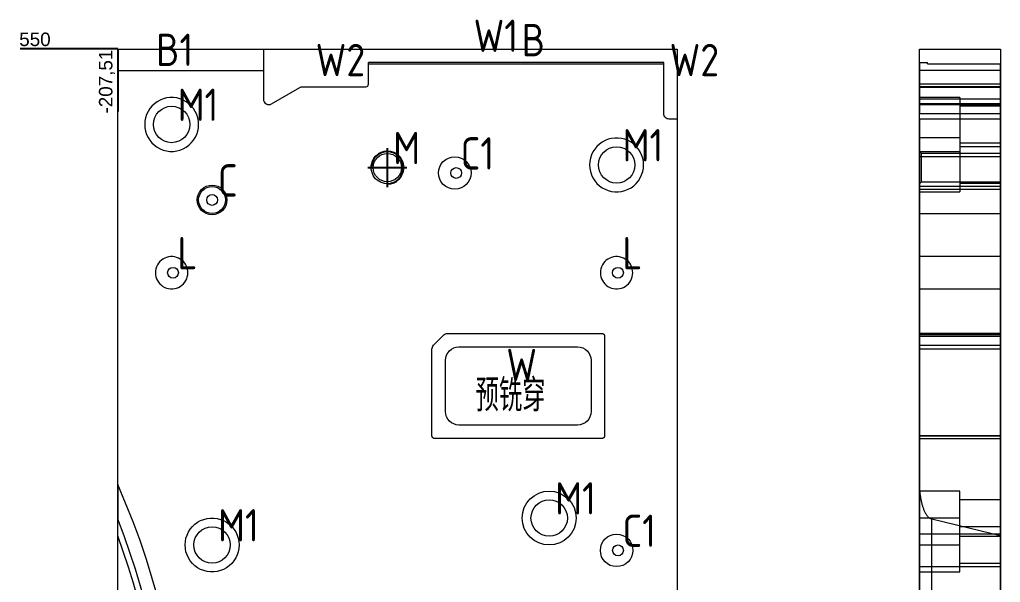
# Model space of a CAD drawing. Header units: millimetres. Extents: x 494 to 18201, y 224 to 11417.
# Drawn here: x 7559 to 7922.7, y 4469 to 4677.8 of the extents above; entities that cross this region are included whole.
import ezdxf
from ezdxf.lldxf.tags import DXFTag

# ---------------------------------------------------------------- set-up
doc = ezdxf.new("R2010")
doc.units = ezdxf.units.MM
for name, color, linetype in [('DIE', 7, 'Continuous'), ('DIE_W', 1, 'Continuous'), ('DIM', 7, 'Continuous')]:
    doc.layers.add(name, color=color, linetype=linetype)
doc.layers.add('dim_temp', color=161, linetype='Continuous', lineweight=9)
doc.styles.add('gbenor', font='gbenor.shx', dxfattribs={"bigfont": 'gbcbig.shx'})
doc.styles.get("Standard").update_dxf_attribs({"font": 'arial.ttf'})
tags = doc.linetypes.add('CENTER', pattern='A,22,[0,arial.ttf,S=0,R=0,X=0,Y=0],-8.5,8.5,-8.5', length=47.4).pattern_tags.tags
tags[16:17] = [DXFTag(74, 4), DXFTag(75, 0), DXFTag(340, '0'), DXFTag(46, 0.0), DXFTag(50, 0.0), DXFTag(44, 0.0), DXFTag(45, 0.0)]
tags[14:15] = [DXFTag(74, 4), DXFTag(75, 0), DXFTag(340, '0'), DXFTag(46, 0.0), DXFTag(50, 0.0), DXFTag(44, 0.0), DXFTag(45, 0.0)]
tags[12:13] = [DXFTag(74, 4), DXFTag(75, 0), DXFTag(340, '0'), DXFTag(46, 0.0), DXFTag(50, 0.0), DXFTag(44, 0.0), DXFTag(45, 0.0)]
tags = doc.linetypes.add('DASHED', pattern='A,12.86,[0,arial.ttf,S=0,R=0,X=0,Y=0],-12.86', length=25.72).pattern_tags.tags
tags[12:13] = [DXFTag(74, 4), DXFTag(75, 0), DXFTag(340, '0'), DXFTag(46, 0.0), DXFTag(50, 0.0), DXFTag(44, 0.0), DXFTag(45, 0.0)]
doc.dimstyles.new('通用', dxfattribs={"dimtxt": 5, "dimasz": 0.5, "dimexe": 1.5, "dimexo": 0, "dimgap": 1, "dimtad": 1, "dimtxsty": 'Standard', "dimblk": 'OPEN30', "dimcen": 1.5, "dimclrd": 252, "dimclre": 252, "dimclrt": 4, "dimadec": 1, "dimazin": 3, "dimtfac": 1, "dimtmove": 0, "dimatfit": 3, "dimldrblk": 'OPEN30', "dimarcsym": 0})

# ---------------------------------------------------------------- blocks, each defined once
blk = doc.blocks.new('*D18')
at = {"layer": 'Defpoints', "color": 0, "transparency": 16777216}
for p in [(7595.41, 4666.9), (7595.41, 4666.9), (7802.93, 4116.9)]:
    blk.add_point(p, dxfattribs=at)
at = {"layer": 'dim_temp', "color": 252, "lineweight": -2, "transparency": 16777216}
blk.add_line((7595.41, 4666.9), (7595.41, 4643.71), dxfattribs=at)
at = {"layer": 'dim_temp', "color": 4, "lineweight": -3, "transparency": 16777216, "insert": (7591.41, 4654.81), "char_height": 5, "attachment_point": 5, "rotation": 90}
blk.add_mtext('-207,51', dxfattribs=at)
blk = doc.blocks.new('_Open30')
at = {"color": 0, "linetype": 'ByBlock', "lineweight": -2}
for p, q in [((-1, 0.27), (0, 0)), ((0, 0), (-1, -0.27)), ((0, 0), (-1, 0))]:
    blk.add_line(p, q, dxfattribs=at)
blk = doc.blocks.new('*D19')
at = {"layer": 'Defpoints', "color": 0, "transparency": 16777216}
for p in [(7571.23, 4666.9), (7595.41, 4666.9), (7802.93, 4116.9)]:
    blk.add_point(p, dxfattribs=at)
at = {"layer": 'dim_temp', "color": 252, "lineweight": -2, "transparency": 16777216}
blk.add_line((7595.41, 4666.9), (7559.2, 4666.9), dxfattribs=at)
at = {"layer": 'dim_temp', "color": 4, "lineweight": -3, "transparency": 16777216, "insert": (7564.71, 4670.45), "char_height": 5, "attachment_point": 5}
blk.add_mtext('550', dxfattribs=at)

msp = doc.modelspace()

# ---------------------------------------------------------------- linework, layer by layer
at = {"layer": 'DIE', "color": 31, "linetype": 'DASHED', "lineweight": 13, "ltscale": 0.521388}
for p, q in [((7688.41329, 4661.39878), (7797.93144, 4661.39878)), ((7907.73759, 4648.89878), (7892.73759, 4648.89878)), ((7907.73759, 4648.89878), (7907.73759, 4638.89878)), ((7922.73764, 4645.64878), (7907.73759, 4645.64878)), ((7907.73759, 4638.89878), (7907.73759, 4633.89822)), ((7907.73759, 4633.89878), (7892.73759, 4633.89878)), ((7907.73759, 4633.89878), (7907.73759, 4623.89878)), ((7907.73759, 4632.14878), (7922.73764, 4632.14878)), ((7922.73764, 4630.64878), (7907.73759, 4630.64878)), ((7892.73759, 4628.89878), (7907.73759, 4628.89878)), ((7907.73759, 4623.89878), (7907.73759, 4613.89878)), ((7907.73759, 4617.14878), (7922.73764, 4617.14878)), ((7892.73759, 4613.89878), (7907.73759, 4613.89878)), ((7907.73759, 4502.89878), (7892.73764, 4502.89878)), ((7907.73759, 4492.89878), (7907.73759, 4502.89878)), ((7922.73764, 4499.64878), (7907.73759, 4499.64878)), ((7907.73759, 4492.89878), (7892.73759, 4492.89878)), ((7907.73759, 4482.89878), (7907.73759, 4492.89878)), ((7922.73764, 4489.64878), (7907.73759, 4489.64878)), ((7907.73759, 4486.14878), (7922.73764, 4486.14878)), ((7892.73764, 4482.89878), (7907.73759, 4482.89878)), ((7907.73759, 4472.89878), (7907.73759, 4482.89878)), ((7907.73759, 4476.14878), (7922.73764, 4476.14878)), ((7892.73759, 4472.89878), (7907.73759, 4472.89878))]:
    msp.add_line(p, q, dxfattribs=at)
at = {"layer": 'DIE', "color": 11, "linetype": 'Continuous', "lineweight": 13}
for p, q in [((7595.41329, 4505.31522), (7595.41329, 4658.89878)), ((7802.83777, 4640.89878), (7802.92775, 4140.89878)), ((7892.73764, 4640.89878), (7892.73764, 4140.89878)), ((7922.73764, 4140.89878), (7922.73764, 4640.89878))]:
    msp.add_line(p, q, dxfattribs=at)
at = {"layer": 'DIE', "color": 31, "linetype": 'Continuous', "lineweight": 13}
msp.add_line((7595.41329, 4658.89878), (7649.41329, 4658.89878), dxfattribs=at)
at = {"layer": 'DIE', "color": 155, "linetype": 'DASHED', "lineweight": 13, "ltscale": 0.521388}
for p, q in [((7922.73764, 4653.89878), (7892.73764, 4653.89878)), ((7922.73764, 4652.63083), (7892.73764, 4652.63083)), ((7922.73764, 4648.27998), (7892.73764, 4648.27998)), ((7922.73764, 4646.54793), (7892.73764, 4646.54793)), ((7892.73762, 4560.39878), (7922.73759, 4560.39878)), ((7922.73764, 4560.813), (7892.73764, 4560.813)), ((7892.73764, 4556.98457), (7922.73764, 4556.98457)), ((7922.73764, 4555.57036), (7892.73764, 4555.57036)), ((7892.73762, 4523.39878), (7922.73762, 4523.39878)), ((7922.73759, 4523.39878), (7892.73762, 4523.39878)), ((7897.30187, 4289.34362), (7897.30187, 4492.45395))]:
    msp.add_line(p, q, dxfattribs=at)
at = {"layer": 'DIE', "color": 155, "linetype": 'Continuous', "lineweight": 13}
msp.add_line((7922.73764, 4642.89914), (7892.73764, 4642.89914), dxfattribs=at)
at = {"layer": 'DIE', "color": 5, "linetype": 'DASHED', "lineweight": 13, "ltscale": 0.521388}
for p, q in [((7893.48459, 4628.15178), (7892.73759, 4628.89878)), ((7922.73764, 4628.15178), (7893.48459, 4628.15178)), ((7893.48459, 4622.89878), (7893.48459, 4628.15178)), ((7893.48459, 4617.64578), (7893.48459, 4622.89878)), ((7892.73759, 4616.89878), (7893.48459, 4617.64578)), ((7893.48459, 4617.64578), (7922.73764, 4617.64578))]:
    msp.add_line(p, q, dxfattribs=at)
at = {"layer": 'DIE', "color": 31, "linetype": 'Continuous', "lineweight": 13}
for points in [[(7625.41329, 4638.89878), (7625.33444, 4640.15212), (7625.09912, 4641.38568), (7624.71105, 4642.58003), (7624.17636, 4643.71632), (7623.50346, 4644.77663), (7622.70298, 4645.74425), (7621.78753, 4646.60392), (7620.77156, 4647.34206), (7619.67108, 4647.94705), (7618.50346, 4648.40935), (7617.2871, 4648.72166), (7616.04119, 4648.87905), (7614.78538, 4648.87905), (7613.53948, 4648.72166), (7612.32312, 4648.40935), (7611.1555, 4647.94705), (7610.05502, 4647.34206), (7609.03905, 4646.60392), (7608.1236, 4645.74425), (7607.32312, 4644.77663), (7606.65022, 4643.71632), (7606.11553, 4642.58003), (7605.72746, 4641.38568), (7605.49214, 4640.15212), (7605.41329, 4638.89878), (7605.49214, 4637.64545), (7605.72746, 4636.41189), (7606.11553, 4635.21754), (7606.65022, 4634.08125), (7607.32312, 4633.02093), (7608.12361, 4632.05331), (7609.03905, 4631.19365), (7610.05502, 4630.45551), (7611.1555, 4629.85052), (7612.32312, 4629.38822), (7613.53948, 4629.07591), (7614.78538, 4628.91852), (7616.04119, 4628.91852), (7617.2871, 4629.07591), (7618.50346, 4629.38822), (7619.67108, 4629.85052), (7620.77156, 4630.45551), (7621.78753, 4631.19365), (7622.70298, 4632.05331), (7623.50346, 4633.02093), (7624.17636, 4634.08125), (7624.71105, 4635.21754), (7625.09912, 4636.41189), (7625.33444, 4637.64545), (7625.41329, 4638.89878)], [(7790.41329, 4623.89878), (7790.33444, 4625.15212), (7790.09912, 4626.38568), (7789.71105, 4627.58003), (7789.17636, 4628.71632), (7788.50346, 4629.77663), (7787.70298, 4630.74425), (7786.78753, 4631.60392), (7785.77156, 4632.34206), (7784.67108, 4632.94705), (7783.50346, 4633.40935), (7782.2871, 4633.72166), (7781.04119, 4633.87905), (7779.78538, 4633.87905), (7778.53948, 4633.72166), (7777.32312, 4633.40935), (7776.1555, 4632.94705), (7775.05502, 4632.34206), (7774.03905, 4631.60392), (7773.1236, 4630.74425), (7772.32312, 4629.77663), (7771.65022, 4628.71632), (7771.11553, 4627.58003), (7770.72746, 4626.38568), (7770.49214, 4625.15212), (7770.41329, 4623.89878), (7770.49214, 4622.64545), (7770.72746, 4621.41189), (7771.11553, 4620.21754), (7771.65022, 4619.08125), (7772.32312, 4618.02093), (7773.12361, 4617.05331), (7774.03905, 4616.19365), (7775.05502, 4615.45551), (7776.1555, 4614.85052), (7777.32312, 4614.38822), (7778.53948, 4614.07591), (7779.78538, 4613.91852), (7781.04119, 4613.91852), (7782.2871, 4614.07591), (7783.50346, 4614.38822), (7784.67108, 4614.85052), (7785.77156, 4615.45551), (7786.78753, 4616.19365), (7787.70298, 4617.05331), (7788.50346, 4618.02093), (7789.17636, 4619.08125), (7789.71105, 4620.21754), (7790.09912, 4621.41189), (7790.33444, 4622.64545), (7790.41329, 4623.89878)], [(7640.41329, 4482.89878), (7640.33452, 4481.64544), (7640.0992, 4480.41186), (7639.71106, 4479.21754), (7639.17645, 4478.08119), (7638.5035, 4477.0209), (7637.70299, 4476.0533), (7636.7876, 4475.19356), (7635.77157, 4474.45548), (7634.67111, 4473.85047), (7633.50349, 4473.38811), (7632.2871, 4473.07591), (7631.0412, 4472.91844), (7629.78538, 4472.91842), (7628.53948, 4473.07591), (7627.32309, 4473.38812), (7626.15546, 4473.85045), (7625.05501, 4474.45549), (7624.03898, 4475.19356), (7623.12357, 4476.05329), (7622.32309, 4477.02091), (7621.65012, 4478.08119), (7621.11551, 4479.21754), (7620.72739, 4480.41187), (7620.49204, 4481.64544), (7620.41329, 4482.89879), (7620.49205, 4484.15213), (7620.72738, 4485.38571), (7621.11552, 4486.58003), (7621.65013, 4487.71637), (7622.32308, 4488.77667), (7623.12358, 4489.74427), (7624.03898, 4490.60401), (7625.05501, 4491.34209), (7626.15547, 4491.9471), (7627.32309, 4492.40946), (7628.53948, 4492.72166), (7629.78538, 4492.87913), (7631.0412, 4492.87915), (7632.2871, 4492.72166), (7633.50349, 4492.40944), (7634.67112, 4491.94712), (7635.77156, 4491.34207), (7636.7876, 4490.604), (7637.70301, 4489.74428), (7638.50349, 4488.77666), (7639.17646, 4487.71637), (7639.71107, 4486.58003), (7640.09919, 4485.3857), (7640.33455, 4484.15213), (7640.41329, 4482.89878)]]:
    msp.add_lwpolyline(points, close=True, dxfattribs=at)
at = {"layer": 'DIE', "color": 5, "linetype": 'Continuous', "lineweight": 13}
msp.add_lwpolyline([(7701.41329, 4622.89878), (7701.366, 4622.14661), (7701.22478, 4621.40638), (7700.99186, 4620.6898), (7700.67107, 4620.00802), (7700.26728, 4619.37186), (7699.78695, 4618.79132), (7699.2377, 4618.27551), (7698.62807, 4617.83268), (7697.96778, 4617.4697), (7697.26721, 4617.19231), (7696.53737, 4617.00502), (7695.78984, 4616.91057), (7695.03635, 4616.91057), (7694.28881, 4617.0051), (7693.55899, 4617.19245), (7692.85843, 4617.46986), (7692.19818, 4617.8329), (7691.58857, 4618.27576), (7691.03935, 4618.7916), (7690.55908, 4619.37219), (7690.15531, 4620.00836), (7689.83457, 4620.69017), (7689.60172, 4621.40677), (7689.46052, 4622.14691), (7689.41329, 4622.89892), (7689.46057, 4623.65092), (7689.60177, 4624.39106), (7689.83467, 4625.10764), (7690.15545, 4625.78943), (7690.55922, 4626.4256), (7691.03954, 4627.00615), (7691.58878, 4627.52198), (7692.1984, 4627.96481), (7692.85868, 4628.32781), (7693.55924, 4628.60521), (7694.28908, 4628.79252), (7695.03661, 4628.88699), (7695.7901, 4628.887), (7696.53764, 4628.7925), (7697.26746, 4628.60516), (7697.96803, 4628.32777), (7698.62829, 4627.96473), (7699.23791, 4627.52189), (7699.78714, 4627.00606), (7700.26742, 4626.42549), (7700.6712, 4625.78932), (7700.99196, 4625.10752), (7701.22483, 4624.39092), (7701.36605, 4623.65079), (7701.41329, 4622.89878)], close=True, dxfattribs=at)
at = {"layer": 'DIE', "color": 80, "linetype": 'Continuous', "lineweight": 13, "ltscale": 0.33029}
msp.add_lwpolyline([(7716.9424, 4551.39878, -0.414213562), (7721.9424, 4556.39878), (7765.9424, 4556.39878, -0.414213562), (7770.9424, 4551.39878), (7770.9424, 4532.39878, -0.414213562), (7765.9424, 4527.39878), (7721.9424, 4527.39878, -0.414213562), (7716.9424, 4532.39878)], format="xyb", close=True, dxfattribs=at)
at = {"layer": 'DIE', "color": 31, "linetype": 'Continuous', "lineweight": 13}
for points in [[(7595.41329, 4505.31522), (7595.41329, 4505.02964), (7595.41329, 4504.74445), (7595.41329, 4504.45965), (7595.41329, 4504.17522), (7595.41329, 4503.89117), (7595.41329, 4503.6075), (7595.41329, 4503.32421), (7595.41329, 4503.04129), (7595.41329, 4502.75875), (7595.41329, 4502.47659), (7595.41329, 4502.19481), (7595.41329, 4501.91341), (7595.41329, 4501.6324), (7595.41329, 4501.35178), (7595.41329, 4501.07155), (7595.41329, 4500.79173), (7595.41329, 4500.51232), (7595.41329, 4500.23332), (7595.41329, 4499.95474), (7595.41329, 4499.6766), (7595.41329, 4499.3989), (7595.41329, 4499.12166), (7595.41329, 4498.84489), (7595.41329, 4498.56861), (7595.41329, 4498.29283), (7595.41329, 4498.01758), (7595.41329, 4497.74288), (7595.41329, 4497.46875), (7595.41329, 4497.19522), (7595.41329, 4496.92233), (7595.41329, 4496.65013), (7595.41329, 4496.37903), (7595.41329, 4496.11013), (7595.41329, 4495.84363), (7595.41329, 4495.57966), (7595.41329, 4495.31844), (7595.41329, 4495.06019), (7595.41329, 4494.80517), (7595.41329, 4494.5537), (7595.41329, 4494.30619), (7595.41329, 4494.06409), (7595.41329, 4493.82913), (7595.41329, 4493.60219), (7595.41329, 4493.38444), (7595.41329, 4493.17748), (7595.41329, 4492.98578), (7595.41329, 4492.81295), (7595.41329, 4492.66231), (7595.41329, 4492.54028), (7595.41329, 4492.45395)], [(7595.41329, 4486.23246), (7595.41329, 4486.36019), (7595.41329, 4486.48778), (7595.41329, 4486.61522), (7595.41329, 4486.74252), (7595.41329, 4486.86969), (7595.41329, 4486.99671), (7595.41329, 4487.12359), (7595.41329, 4487.25033), (7595.41329, 4487.37693), (7595.41329, 4487.5034), (7595.41329, 4487.62972), (7595.41329, 4487.75591), (7595.41329, 4487.88196), (7595.41329, 4488.00787), (7595.41329, 4488.13365), (7595.41329, 4488.25929), (7595.41329, 4488.3848), (7595.41329, 4488.51017), (7595.41329, 4488.63541), (7595.41329, 4488.76052), (7595.41329, 4488.88549), (7595.41329, 4489.01033), (7595.41329, 4489.13504), (7595.41329, 4489.25962), (7595.41329, 4489.38406), (7595.41329, 4489.50838), (7595.41329, 4489.63256), (7595.41329, 4489.75662), (7595.41329, 4489.88054), (7595.41329, 4490.00434), (7595.41329, 4490.12801), (7595.41329, 4490.25155), (7595.41329, 4490.37496), (7595.41329, 4490.49825), (7595.41329, 4490.62141), (7595.41329, 4490.74445), (7595.41329, 4490.86736), (7595.41329, 4490.99014), (7595.41329, 4491.1128), (7595.41329, 4491.23533), (7595.41329, 4491.35775), (7595.41329, 4491.48003), (7595.41329, 4491.6022), (7595.41329, 4491.72424), (7595.41329, 4491.84616), (7595.41329, 4491.96796), (7595.41329, 4492.08964), (7595.41329, 4492.21119), (7595.41329, 4492.33263), (7595.41329, 4492.45395)]]:
    msp.add_lwpolyline(points, dxfattribs=at)
at = {"layer": 'DIE', "color": 31, "linetype": 'DASHED', "lineweight": 13, "ltscale": 0.521388}
for points in [[(7892.73764, 4505.31522), (7892.73899, 4505.02964), (7892.743, 4504.74445), (7892.74968, 4504.45965), (7892.75899, 4504.17522), (7892.77095, 4503.89117), (7892.78551, 4503.6075), (7892.80269, 4503.32421), (7892.82247, 4503.04129), (7892.84487, 4502.75875), (7892.86991, 4502.47659), (7892.8976, 4502.19481), (7892.92795, 4501.91341), (7892.96097, 4501.6324), (7892.99671, 4501.35178), (7893.03519, 4501.07155), (7893.07645, 4500.79173), (7893.12054, 4500.51232), (7893.16752, 4500.23332), (7893.21744, 4499.95474), (7893.27037, 4499.6766), (7893.32639, 4499.3989), (7893.38558, 4499.12166), (7893.44803, 4498.84489), (7893.51387, 4498.56861), (7893.58322, 4498.29283), (7893.6562, 4498.01758), (7893.733, 4497.74288), (7893.81378, 4497.46875), (7893.89875, 4497.19522), (7893.98814, 4496.92233), (7894.08224, 4496.65013), (7894.1812, 4496.37903), (7894.28495, 4496.11013), (7894.3938, 4495.84363), (7894.50804, 4495.57966), (7894.6281, 4495.31844), (7894.75447, 4495.06019), (7894.8877, 4494.80517), (7895.02847, 4494.5537), (7895.17762, 4494.30619), (7895.33554, 4494.06409), (7895.50257, 4493.82913), (7895.67987, 4493.60219), (7895.86893, 4493.38444), (7896.07156, 4493.17748), (7896.28744, 4492.98578), (7896.51749, 4492.81295), (7896.76423, 4492.66231), (7897.02692, 4492.54028), (7897.30187, 4492.45395)], [(7922.73764, 4486.23246), (7922.22959, 4486.36019), (7921.7215, 4486.48778), (7921.21339, 4486.61522), (7920.70525, 4486.74252), (7920.19708, 4486.86969), (7919.68888, 4486.99671), (7919.18065, 4487.12359), (7918.6724, 4487.25033), (7918.16411, 4487.37693), (7917.6558, 4487.5034), (7917.14747, 4487.62972), (7916.6391, 4487.75591), (7916.13071, 4487.88196), (7915.62229, 4488.00787), (7915.11384, 4488.13365), (7914.60537, 4488.25929), (7914.09687, 4488.3848), (7913.58834, 4488.51017), (7913.07979, 4488.63541), (7912.57121, 4488.76052), (7912.0626, 4488.88549), (7911.55397, 4489.01033), (7911.04531, 4489.13504), (7910.53662, 4489.25962), (7910.02791, 4489.38406), (7909.51917, 4489.50838), (7909.01041, 4489.63256), (7908.50161, 4489.75662), (7907.9928, 4489.88054), (7907.48396, 4490.00434), (7906.97509, 4490.12801), (7906.4662, 4490.25155), (7905.95728, 4490.37496), (7905.44834, 4490.49825), (7904.93937, 4490.62141), (7904.43037, 4490.74445), (7903.92135, 4490.86736), (7903.41231, 4490.99014), (7902.90324, 4491.1128), (7902.39415, 4491.23533), (7901.88503, 4491.35775), (7901.37589, 4491.48003), (7900.86672, 4491.6022), (7900.35753, 4491.72424), (7899.84831, 4491.84616), (7899.33907, 4491.96796), (7898.8298, 4492.08964), (7898.32052, 4492.21119), (7897.8112, 4492.33263), (7897.30187, 4492.45395)]]:
    msp.add_lwpolyline(points, dxfattribs=at)
at = {"layer": 'DIE', "color": 42, "linetype": 'Continuous', "lineweight": 13}
for centre, radius in [((7615.41329, 4638.89878), 6.75), ((7780.41329, 4623.89878), 6.75), ((7695.41329, 4622.89878), 5.253), ((7755.41329, 4492.89878), 10), ((7755.41329, 4492.89878), 6.75), ((7630.41329, 4482.89878), 6.75)]:
    msp.add_circle(centre, radius, dxfattribs=at)
at = {"layer": 'DIE', "color": 42, "linetype": 'Continuous', "lineweight": 18}
for centre in [(7720.93829, 4620.89878), (7630.41329, 4610.89878), (7615.91339, 4583.89878), (7780.91339, 4583.89878), (7780.93829, 4480.89878)]:
    msp.add_circle(centre, 2, dxfattribs=at)
at = {"layer": 'DIE', "color": 31, "linetype": 'DASHED', "lineweight": 13, "ltscale": 0.521388}
msp.add_circle((7630.41329, 4610.89878), 5.5, dxfattribs=at)
at = {"layer": 'DIE', "color": 42, "linetype": 'Continuous', "lineweight": -3}
msp.add_arc((7695.41329, 4622.89878), 6, 270, 180, dxfattribs=at)
at = {"layer": 'DIE', "color": 155, "linetype": 'Continuous', "lineweight": 13}
for radius, start, end in [(281.31854, 336.001365, 23.998635), (276.33757, 338.438235, 21.561765)]:
    msp.add_arc((7338.41329, 4390.89878), radius, start, end, dxfattribs=at)
at = {"layer": 'DIE', "color": 31, "linetype": 'Continuous', "lineweight": 13}
msp.add_arc((7338.41329, 4390.89878), 274.11222, 339.647757, 20.352243, dxfattribs=at)
at = {"layer": 'DIE_W', "color": 1, "linetype": 'Continuous', "lineweight": 13}
for p, q in [((7892.73764, 4661.89878), (7892.73764, 4642.89914)), ((7892.73764, 4661.89878), (7895.73764, 4661.89878)), ((7895.73764, 4661.39878), (7895.73764, 4661.89878)), ((7895.73764, 4661.39878), (7922.73764, 4661.39878)), ((7922.73764, 4642.89914), (7922.73764, 4661.39878)), ((7892.73764, 4640.89878), (7892.73764, 4642.89914)), ((7922.73764, 4640.89878), (7892.73764, 4640.89878)), ((7922.73764, 4640.89878), (7922.73764, 4642.89914))]:
    msp.add_line(p, q, dxfattribs=at)
at = {"layer": 'DIE_W', "color": 1, "linetype": 'DASHED', "lineweight": 13, "ltscale": 0.521388}
for p, q in [((7922.73764, 4658.89878), (7892.73764, 4658.89878)), ((7922.73764, 4652.89878), (7892.73764, 4652.89878)), ((7892.73764, 4646.27998), (7922.73764, 4646.27998)), ((7922.73764, 4626.92378), (7892.73764, 4626.92378)), ((7922.73764, 4615.89878), (7892.73764, 4615.89878)), ((7892.73764, 4614.87378), (7922.73764, 4614.87378)), ((7892.73764, 4605.89878), (7922.73764, 4605.89878)), ((7922.73764, 4589.89888), (7892.73759, 4589.89888)), ((7892.73759, 4577.89868), (7922.73764, 4577.89868)), ((7922.73762, 4561.39878), (7892.73762, 4561.39878)), ((7892.73762, 4522.39878), (7922.73759, 4522.39878)), ((7922.73764, 4486.92378), (7892.73764, 4486.92378)), ((7892.73764, 4474.87378), (7922.73764, 4474.87378))]:
    msp.add_line(p, q, dxfattribs=at)
at = {"layer": 'DIE_W', "color": 1, "linetype": 'CENTER', "lineweight": -3, "ltscale": 0.521388}
for p, q in [((7695.41329, 4615.69878), (7695.41329, 4630.09878)), ((7688.21329, 4622.89878), (7702.61329, 4622.89878))]:
    msp.add_line(p, q, dxfattribs=at)
at = {"layer": 'DIE_W', "color": 1, "linetype": 'Continuous', "lineweight": 13}
for points in [[(7649.41329, 4666.89878), (7649.41329, 4648.27998, 0.577350269), (7652.41329, 4646.54793), (7662.94919, 4652.63083, -0.131652498), (7663.94919, 4652.89878), (7687.41329, 4652.89878, 0.414213562), (7688.41329, 4653.89878), (7688.41329, 4661.89878)], [(7802.83777, 4640.89878), (7799.92811, 4640.89878, -0.414266273), (7797.92811, 4642.89914), (7797.93153, 4661.89878)], [(7712.52819, 4556.98457), (7716.35662, 4560.813, -0.198912367), (7717.77083, 4561.39878), (7774.9424, 4561.39878), (7774.97382, 4561.39829), (7775.0052, 4561.39681), (7775.03651, 4561.39434), (7775.06774, 4561.39089), (7775.09884, 4561.38647), (7775.12979, 4561.38107), (7775.16055, 4561.3747), (7775.19109, 4561.36736), (7775.22139, 4561.35907), (7775.25142, 4561.34984), (7775.28114, 4561.33966), (7775.31053, 4561.32856), (7775.33955, 4561.31654), (7775.36818, 4561.30361), (7775.39639, 4561.28979), (7775.42416, 4561.27509), (7775.45144, 4561.25952), (7775.47823, 4561.24311), (7775.50449, 4561.22586), (7775.53019, 4561.2078), (7775.55531, 4561.18894), (7775.57983, 4561.16929), (7775.60371, 4561.14889), (7775.62695, 4561.12775), (7775.64951, 4561.10589), (7775.67137, 4561.08333), (7775.69251, 4561.06009), (7775.71292, 4561.03621), (7775.73256, 4561.01169), (7775.75142, 4560.98657), (7775.76949, 4560.96087), (7775.78673, 4560.93461), (7775.80314, 4560.90782), (7775.81871, 4560.88054), (7775.83341, 4560.85277), (7775.84723, 4560.82456), (7775.86016, 4560.79593), (7775.87218, 4560.76691), (7775.88328, 4560.73752), (7775.89346, 4560.7078), (7775.90269, 4560.67777), (7775.91099, 4560.64747), (7775.91832, 4560.61693), (7775.92469, 4560.58616), (7775.93009, 4560.55522), (7775.93452, 4560.52412), (7775.93796, 4560.49289), (7775.94043, 4560.46157), (7775.94191, 4560.43019), (7775.9424, 4560.39878), (7775.9424, 4523.39878), (7775.94191, 4523.36737), (7775.94043, 4523.33599), (7775.93796, 4523.30468), (7775.93452, 4523.27345), (7775.93009, 4523.24235), (7775.92469, 4523.2114), (7775.91832, 4523.18064), (7775.91099, 4523.15009), (7775.90269, 4523.11979), (7775.89346, 4523.08977), (7775.88328, 4523.06005), (7775.87218, 4523.03066), (7775.86016, 4523.00164), (7775.84723, 4522.97301), (7775.83341, 4522.94479), (7775.81871, 4522.91703), (7775.80314, 4522.88974), (7775.78673, 4522.86296), (7775.76949, 4522.8367), (7775.75142, 4522.811), (7775.73256, 4522.78588), (7775.71292, 4522.76136), (7775.69251, 4522.73747), (7775.67137, 4522.71424), (7775.64951, 4522.69168), (7775.62695, 4522.66982), (7775.60371, 4522.64867), (7775.57983, 4522.62827), (7775.55531, 4522.60863), (7775.53019, 4522.58977), (7775.50449, 4522.5717), (7775.47823, 4522.55446), (7775.45144, 4522.53804), (7775.42416, 4522.52248), (7775.39639, 4522.50778), (7775.36818, 4522.49396), (7775.33955, 4522.48103), (7775.31053, 4522.46901), (7775.28114, 4522.4579), (7775.25142, 4522.44773), (7775.22139, 4522.43849), (7775.19109, 4522.4302), (7775.16055, 4522.42287), (7775.12979, 4522.4165), (7775.09884, 4522.4111), (7775.06774, 4522.40667), (7775.03651, 4522.40323), (7775.0052, 4522.40076), (7774.97382, 4522.39928), (7774.9424, 4522.39878), (7712.9424, 4522.39878), (7712.91099, 4522.39928), (7712.87961, 4522.40076), (7712.8483, 4522.40323), (7712.81707, 4522.40667), (7712.78597, 4522.4111), (7712.75502, 4522.4165), (7712.72426, 4522.42287), (7712.69372, 4522.4302), (7712.66341, 4522.43849), (7712.63339, 4522.44773), (7712.60367, 4522.4579), (7712.57428, 4522.46901), (7712.54526, 4522.48103), (7712.51663, 4522.49396), (7712.48842, 4522.50778), (7712.46065, 4522.52248), (7712.43336, 4522.53804), (7712.40658, 4522.55446), (7712.38032, 4522.5717), (7712.35462, 4522.58977), (7712.3295, 4522.60863), (7712.30498, 4522.62827), (7712.28109, 4522.64867), (7712.25786, 4522.66982), (7712.2353, 4522.69168), (7712.21344, 4522.71424), (7712.1923, 4522.73747), (7712.17189, 4522.76136), (7712.15225, 4522.78588), (7712.13339, 4522.811), (7712.11532, 4522.8367), (7712.09808, 4522.86296), (7712.08166, 4522.88974), (7712.0661, 4522.91703), (7712.0514, 4522.94479), (7712.03758, 4522.97301), (7712.02465, 4523.00164), (7712.01263, 4523.03066), (7712.00153, 4523.06005), (7711.99135, 4523.08977), (7711.98211, 4523.11979), (7711.97382, 4523.15009), (7711.96649, 4523.18064), (7711.96012, 4523.2114), (7711.95472, 4523.24235), (7711.95029, 4523.27345), (7711.94685, 4523.30468), (7711.94438, 4523.33599), (7711.9429, 4523.36737), (7711.9424, 4523.39878), (7711.9424, 4555.57036, -0.198912367), (7712.52819, 4556.98457)]]:
    msp.add_lwpolyline(points, format="xyb", dxfattribs=at)
at = {"layer": 'DIE_W', "color": 190, "linetype": 'Continuous', "lineweight": 13}
msp.add_lwpolyline([(7797.93153, 4661.89878), (7688.41329, 4661.89878)], dxfattribs=at)
at = {"layer": 'DIE_W', "color": 1, "linetype": 'Continuous', "lineweight": 13}
for points in [[(7621.41339, 4583.89878), (7621.36606, 4584.65079), (7621.22487, 4585.39094), (7620.99204, 4586.10757), (7620.6712, 4586.78934), (7620.26747, 4587.42555), (7619.78717, 4588.00613), (7619.23788, 4588.52192), (7618.6283, 4588.96483), (7617.968, 4589.32783), (7617.26742, 4589.6052), (7616.5376, 4589.7926), (7615.79004, 4589.88703), (7615.03654, 4589.88703), (7614.28898, 4589.7926), (7613.55916, 4589.6052), (7612.85858, 4589.32783), (7612.19828, 4588.96483), (7611.5887, 4588.52192), (7611.03941, 4588.00613), (7610.55911, 4587.42555), (7610.15538, 4586.78934), (7609.83454, 4586.10757), (7609.60171, 4585.39094), (7609.46052, 4584.65079), (7609.41319, 4583.89878), (7609.46052, 4583.14677), (7609.60171, 4582.40662), (7609.83454, 4581.69), (7610.15538, 4581.00822), (7610.55911, 4580.37202), (7611.03941, 4579.79144), (7611.5887, 4579.27564), (7612.19828, 4578.83274), (7612.85858, 4578.46974), (7613.55916, 4578.19237), (7614.28898, 4578.00496), (7615.03654, 4577.91054), (7615.79004, 4577.91054), (7616.5376, 4578.00496), (7617.26742, 4578.19237), (7617.968, 4578.46974), (7618.6283, 4578.83274), (7619.23788, 4579.27564), (7619.78717, 4579.79144), (7620.26747, 4580.37202), (7620.6712, 4581.00822), (7620.99204, 4581.69), (7621.22487, 4582.40662), (7621.36606, 4583.14677), (7621.41339, 4583.89878)], [(7786.41339, 4583.89878), (7786.36606, 4584.65079), (7786.22487, 4585.39094), (7785.99204, 4586.10757), (7785.6712, 4586.78934), (7785.26747, 4587.42555), (7784.78717, 4588.00613), (7784.23788, 4588.52192), (7783.6283, 4588.96483), (7782.968, 4589.32783), (7782.26742, 4589.6052), (7781.5376, 4589.7926), (7780.79004, 4589.88703), (7780.03654, 4589.88703), (7779.28898, 4589.7926), (7778.55916, 4589.6052), (7777.85858, 4589.32783), (7777.19828, 4588.96483), (7776.5887, 4588.52192), (7776.03941, 4588.00613), (7775.55911, 4587.42555), (7775.15538, 4586.78934), (7774.83454, 4586.10757), (7774.60171, 4585.39094), (7774.46052, 4584.65079), (7774.41319, 4583.89878), (7774.46052, 4583.14677), (7774.60171, 4582.40662), (7774.83454, 4581.69), (7775.15538, 4581.00822), (7775.55911, 4580.37202), (7776.03941, 4579.79144), (7776.5887, 4579.27564), (7777.19828, 4578.83274), (7777.85858, 4578.46974), (7778.55916, 4578.19237), (7779.28898, 4578.00496), (7780.03654, 4577.91054), (7780.79004, 4577.91054), (7781.5376, 4578.00496), (7782.26742, 4578.19237), (7782.968, 4578.46974), (7783.6283, 4578.83274), (7784.23788, 4579.27564), (7784.78717, 4579.79144), (7785.26747, 4580.37202), (7785.6712, 4581.00822), (7785.99204, 4581.69), (7786.22487, 4582.40662), (7786.36606, 4583.14677), (7786.41339, 4583.89878)]]:
    msp.add_lwpolyline(points, close=True, dxfattribs=at)
for centre, radius in [((7720.41329, 4620.89878), 6.025), ((7630.41329, 4610.89878), 5), ((7780.41329, 4480.89878), 6.025)]:
    msp.add_circle(centre, radius, dxfattribs=at)
at = {"layer": 'DIM', "color": 252, "linetype": 'DASHED', "lineweight": 0}
for points in [[(7802.92775, 4666.89878), (7802.92775, 4116.89878), (7595.41329, 4116.89878), (7595.41329, 4666.89878)], [(7922.73764, 4666.89878), (7922.73764, 4116.89878), (7892.73759, 4116.89878), (7892.73759, 4666.89878)]]:
    msp.add_lwpolyline(points, close=True, dxfattribs=at)

# ---------------------------------------------------------------- texts
at = {"layer": 'DIE', "color": 11, "linetype": 'Continuous', "lineweight": 13, "ltscale": 0.33029, "style": 'gbenor'}
msp.add_text('预铣穿', height=12, dxfattribs=at).set_placement((7728.13279, 4532.43167))
at = {"layer": 'DIM', "color": 4, "lineweight": -3, "style": 'gbenor'}
for s, p in [('W1', (7727.37729, 4665.80375)), ('B', (7745.19729, 4664.20375)), ('B1', (7609.59779, 4660.60005)), ('W2', (7668.79629, 4656.80375)), ('W2', (7800.05489, 4656.80375)), ('M1', (7617.63829, 4640.20375)), ('M', (7697.55829, 4624.16375)), ('C1', (7722.55879, 4622.164)), ('M1', (7782.63829, 4625.20375)), ('C', (7632.53829, 4612.15375)), ('L', (7617.55829, 4585.16375)), ('L', (7782.55829, 4585.16375)), ('W', (7739.49829, 4543.70375)), ('M1', (7757.63829, 4494.20375)), ('M1', (7632.63829, 4484.20375)), ('C1', (7782.55879, 4482.164))]:
    msp.add_text(s, height=12, dxfattribs=at).set_placement(p)

# ---------------------------------------------------------------- dimensions: what is measured, and where the dimension line sits
at = {"layer": 'dim_temp', "lineweight": -3}
dim = msp.add_ordinate_dim(feature_location=(7595.41329, 4666.89878), offset=(-24.18822, 0), dtype=0, origin=(7802.92775, 4116.89878), dimstyle='通用', dxfattribs=at)
dim.commit()
dim.dimension.update_dxf_attribs({"geometry": '*D19', "text_midpoint": (7564.71006, 4670.45165)})
dim = msp.add_ordinate_dim(feature_location=(7595.41329, 4666.89878), offset=(0, 0), dtype=1, origin=(7802.92775, 4116.89878), text='-<>', dimstyle='通用', dxfattribs=at)
dim.commit()
dim.dimension.update_dxf_attribs({"geometry": '*D18', "text_midpoint": (7591.40851, 4654.80567)})

doc.saveas('drawing.dxf')
